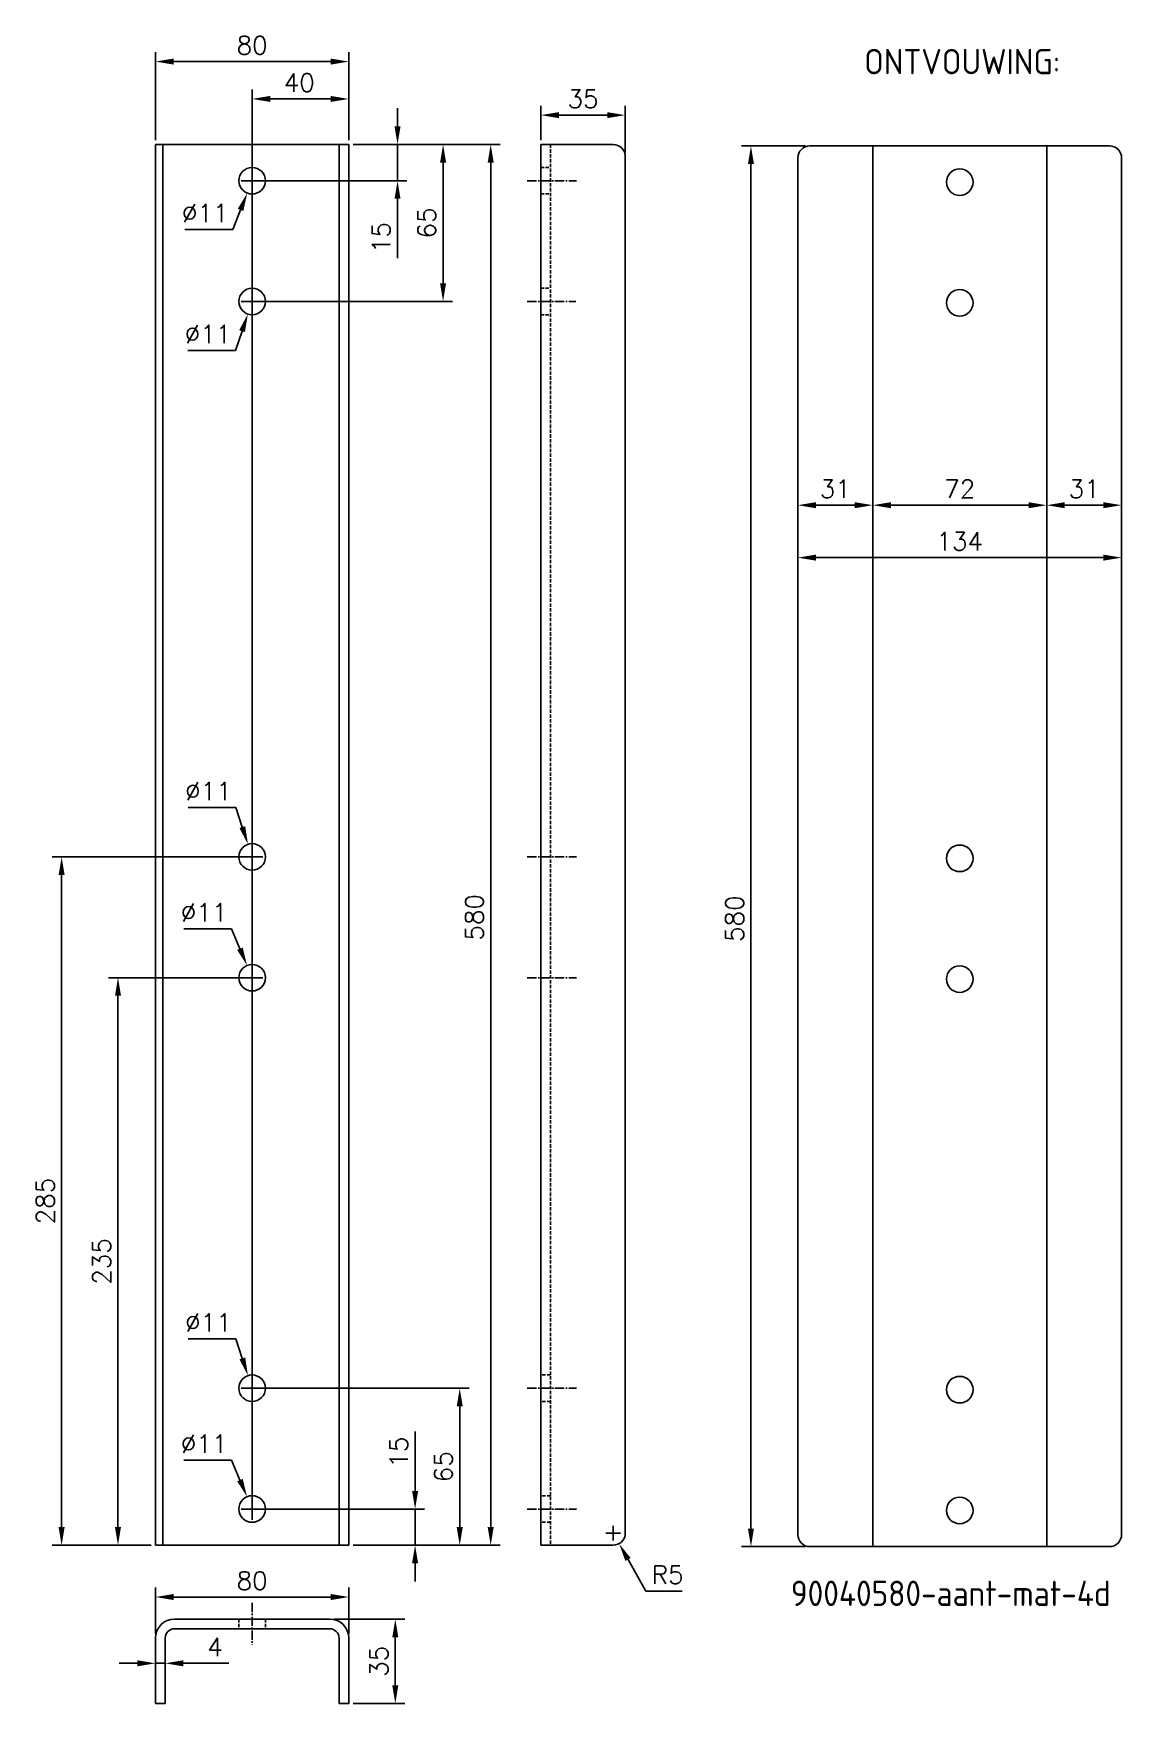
# Model space of a CAD drawing. Extents: x 4043 to 4494, y 794 to 1485.
import ezdxf

# ---------------------------------------------------------------- set-up
doc = ezdxf.new("R2010")
doc.units = 0
doc.header["$LTSCALE"] = 0.2
doc.linetypes.add('Aslijn', pattern=[28.575, 19.05, -3.175, 3.175, -3.175])
doc.linetypes.add('Streeplijn', pattern=[10, 7, -3])
doc.layers.get('DEFPOINTS').update_dxf_attribs({"linetype": 'CONTINUOUS'})
for name, color, linetype in [('50VOL', 13, 'CONTINUOUS'), ('70VOL', 5, 'CONTINUOUS'), ('7A', 4, 'Aslijn'), ('AM_3', 6, 'Streeplijn'), ('BRANDLIJN', 93, 'CONTINUOUS')]:
    doc.layers.add(name, color=color, linetype=linetype)
doc.styles.add('ROMANS', font='romans.shx')
doc.styles.get("Standard").update_dxf_attribs({"font": 'isocp.shx'})
doc.dimstyles.new('1_OP_03$0', dxfattribs={"dimscale": 3, "dimtxt": 2.5, "dimasz": 2.5, "dimexe": 1.3, "dimexo": 0.6, "dimgap": 1, "dimtad": 1, "dimdec": 1, "dimdsep": 46, "dimtxsty": 'ROMANS', "dimcen": -1.5, "dimclrd": 150, "dimclre": 150, "dimclrt": 5, "dimadec": 0, "dimazin": 0, "dimtfac": 1, "dimtdec": 1, "dimtmove": 0, "dimatfit": 3, "dimfxl": 0, "dimtolj": 1, "dimtzin": 0, "dimarcsym": 0})
doc.dimstyles.new('1_OP_03$3', dxfattribs={"dimscale": 3, "dimtxt": 2.5, "dimasz": 2.5, "dimexe": 1.3, "dimexo": 0.6, "dimgap": 1, "dimtad": 1, "dimtoh": 1, "dimdec": 1, "dimdsep": 46, "dimtxsty": 'ROMANS', "dimcen": -1.5, "dimclrd": 150, "dimclre": 150, "dimclrt": 5, "dimadec": 0, "dimazin": 0, "dimtfac": 1, "dimtdec": 1, "dimtofl": 0, "dimtmove": 0, "dimatfit": 0, "dimfxl": 0, "dimtolj": 1, "dimtzin": 0, "dimarcsym": 0})
doc.dimstyles.new('1_OP_03$4', dxfattribs={"dimscale": 3, "dimtxt": 2.5, "dimasz": 2.5, "dimexe": 1.3, "dimexo": 0.6, "dimgap": 1, "dimtad": 1, "dimtoh": 1, "dimdec": 1, "dimdsep": 46, "dimtxsty": 'ROMANS', "dimcen": 1, "dimclrd": 150, "dimclre": 150, "dimclrt": 5, "dimadec": 0, "dimazin": 0, "dimtfac": 1, "dimtdec": 1, "dimtofl": 0, "dimtmove": 0, "dimatfit": 3, "dimfxl": 0, "dimtolj": 1, "dimtzin": 0, "dimarcsym": 0})

# ---------------------------------------------------------------- blocks, each defined once
blk = doc.blocks.new('*D1')
at = {"layer": '70VOL', "color": 150, "lineweight": -2}
for p, q in [((4167.92, 828.86), (4197.19, 828.86)), ((4193.29, 801.36), (4193.29, 821.36)), ((4175.82, 793.86), (4197.19, 793.86))]:
    blk.add_line(p, q, dxfattribs=at)
at = {"layer": '70VOL', "color": 150}
for points in [[(4192.04, 821.36), (4194.54, 821.36), (4193.29, 828.86)], [(4192.04, 801.36), (4194.54, 801.36), (4193.29, 793.86)]]:
    blk.add_solid(points, dxfattribs=at)
at = {"layer": 'DEFPOINTS', "color": 0}
for p in [(4166.12, 828.86), (4193.29, 828.86), (4174.02, 793.86)]:
    blk.add_point(p, dxfattribs=at)
at = {"layer": '70VOL', "color": 5, "insert": (4186.54, 811.36), "char_height": 7.5, "attachment_point": 5, "rotation": 90, "style": 'ROMANS'}
blk.add_mtext('\\A1;35', dxfattribs=at)
blk = doc.blocks.new('*D2')
at = {"layer": '70VOL', "color": 150, "lineweight": -2}
for p, q in [((4094.02, 822.76), (4094.02, 841.88)), ((4166.52, 837.98), (4101.52, 837.98)), ((4174.02, 822.76), (4174.02, 841.88))]:
    blk.add_line(p, q, dxfattribs=at)
at = {"layer": '70VOL', "color": 150}
for points in [[(4101.52, 839.23), (4101.52, 836.73), (4094.02, 837.98)], [(4166.52, 839.23), (4166.52, 836.73), (4174.02, 837.98)]]:
    blk.add_solid(points, dxfattribs=at)
at = {"layer": 'DEFPOINTS', "color": 0}
for p in [(4094.02, 837.98), (4094.02, 820.96), (4174.02, 820.96)]:
    blk.add_point(p, dxfattribs=at)
at = {"layer": '70VOL', "color": 5, "insert": (4134.02, 844.73), "char_height": 7.5, "attachment_point": 5, "style": 'ROMANS'}
blk.add_mtext('\\A1;80', dxfattribs=at)
blk = doc.blocks.new('*D3')
at = {"layer": '70VOL', "color": 150, "lineweight": -2}
for p, q in [((4201.48, 881.93), (4201.48, 906.51)), ((4135.82, 874.43), (4205.38, 874.43)), ((4201.48, 859.43), (4201.48, 874.43)), ((4175.82, 859.43), (4205.38, 859.43)), ((4201.48, 851.93), (4201.48, 844.43))]:
    blk.add_line(p, q, dxfattribs=at)
at = {"layer": '70VOL', "color": 150}
for points in [[(4200.23, 881.93), (4202.73, 881.93), (4201.48, 874.43)], [(4200.23, 851.93), (4202.73, 851.93), (4201.48, 859.43)]]:
    blk.add_solid(points, dxfattribs=at)
at = {"layer": 'DEFPOINTS', "color": 0}
for p in [(4134.02, 874.43), (4201.48, 874.43), (4174.02, 859.43)]:
    blk.add_point(p, dxfattribs=at)
at = {"layer": '70VOL', "color": 5, "insert": (4194.73, 897.97), "char_height": 7.5, "attachment_point": 5, "rotation": 90, "style": 'ROMANS'}
blk.add_mtext('\\A1;15', dxfattribs=at)
blk = doc.blocks.new('*D4')
at = {"layer": '70VOL', "color": 150, "lineweight": -2}
for p, q in [((4135.82, 924.43), (4223.86, 924.43)), ((4219.96, 866.93), (4219.96, 916.93)), ((4175.82, 859.43), (4223.86, 859.43))]:
    blk.add_line(p, q, dxfattribs=at)
at = {"layer": '70VOL', "color": 150}
for points in [[(4218.71, 916.93), (4221.21, 916.93), (4219.96, 924.43)], [(4218.71, 866.93), (4221.21, 866.93), (4219.96, 859.43)]]:
    blk.add_solid(points, dxfattribs=at)
at = {"layer": 'DEFPOINTS', "color": 0}
for p in [(4134.02, 924.43), (4219.96, 924.43), (4174.02, 859.43)]:
    blk.add_point(p, dxfattribs=at)
at = {"layer": '70VOL', "color": 5, "insert": (4213.21, 891.93), "char_height": 7.5, "attachment_point": 5, "rotation": 90, "style": 'ROMANS'}
blk.add_mtext('\\A1;65', dxfattribs=at)
blk = doc.blocks.new('*D5')
at = {"layer": '70VOL', "color": 150, "lineweight": -2}
for p, q in [((4194.21, 1446.93), (4194.21, 1454.43)), ((4175.82, 1439.43), (4198.11, 1439.43)), ((4194.21, 1439.43), (4194.21, 1424.43)), ((4135.82, 1424.43), (4198.11, 1424.43)), ((4194.21, 1416.93), (4194.21, 1392.36))]:
    blk.add_line(p, q, dxfattribs=at)
at = {"layer": '70VOL', "color": 150}
for points in [[(4192.96, 1446.93), (4195.46, 1446.93), (4194.21, 1439.43)], [(4192.96, 1416.93), (4195.46, 1416.93), (4194.21, 1424.43)]]:
    blk.add_solid(points, dxfattribs=at)
at = {"layer": 'DEFPOINTS', "color": 0}
for p in [(4174.02, 1439.43), (4134.02, 1424.43), (4194.21, 1424.43)]:
    blk.add_point(p, dxfattribs=at)
at = {"layer": '70VOL', "color": 5, "insert": (4187.46, 1400.9), "char_height": 7.5, "attachment_point": 5, "rotation": 90, "style": 'ROMANS'}
blk.add_mtext('\\A1;15', dxfattribs=at)
blk = doc.blocks.new('*D6')
at = {"layer": '70VOL', "color": 150, "lineweight": -2}
for p, q in [((4175.82, 1439.43), (4216.96, 1439.43)), ((4213.06, 1431.93), (4213.06, 1381.93)), ((4135.82, 1374.43), (4216.96, 1374.43))]:
    blk.add_line(p, q, dxfattribs=at)
at = {"layer": '70VOL', "color": 150}
for points in [[(4211.81, 1431.93), (4214.31, 1431.93), (4213.06, 1439.43)], [(4211.81, 1381.93), (4214.31, 1381.93), (4213.06, 1374.43)]]:
    blk.add_solid(points, dxfattribs=at)
at = {"layer": 'DEFPOINTS', "color": 0}
for p in [(4174.02, 1439.43), (4134.02, 1374.43), (4213.06, 1374.43)]:
    blk.add_point(p, dxfattribs=at)
at = {"layer": '70VOL', "color": 5, "insert": (4206.31, 1406.93), "char_height": 7.5, "attachment_point": 5, "rotation": 90, "style": 'ROMANS'}
blk.add_mtext('\\A1;65', dxfattribs=at)
blk = doc.blocks.new('*D7')
at = {"layer": '70VOL', "color": 150, "lineweight": -2}
for p, q in [((4134.02, 876.23), (4134.02, 1462.19)), ((4174.02, 1441.23), (4174.02, 1462.19)), ((4166.52, 1458.29), (4141.52, 1458.29))]:
    blk.add_line(p, q, dxfattribs=at)
at = {"layer": '70VOL', "color": 150}
for points in [[(4141.52, 1459.54), (4141.52, 1457.04), (4134.02, 1458.29)], [(4166.52, 1459.54), (4166.52, 1457.04), (4174.02, 1458.29)]]:
    blk.add_solid(points, dxfattribs=at)
at = {"layer": 'DEFPOINTS', "color": 0}
for p in [(4134.02, 1458.29), (4174.02, 1439.43), (4134.02, 874.43)]:
    blk.add_point(p, dxfattribs=at)
at = {"layer": '70VOL', "color": 5, "insert": (4153.52, 1465.04), "char_height": 7.5, "attachment_point": 5, "style": 'ROMANS'}
blk.add_mtext('\\A1;40', dxfattribs=at)
blk = doc.blocks.new('*D8')
at = {"layer": '70VOL', "color": 150, "lineweight": -2}
for p, q in [((4094.02, 1441.23), (4094.02, 1477.65)), ((4166.52, 1473.75), (4101.52, 1473.75)), ((4174.02, 1441.23), (4174.02, 1477.65))]:
    blk.add_line(p, q, dxfattribs=at)
at = {"layer": '70VOL', "color": 150}
for points in [[(4101.52, 1475), (4101.52, 1472.5), (4094.02, 1473.75)], [(4166.52, 1475), (4166.52, 1472.5), (4174.02, 1473.75)]]:
    blk.add_solid(points, dxfattribs=at)
at = {"layer": 'DEFPOINTS', "color": 0}
for p in [(4094.02, 1473.75), (4094.02, 1439.43), (4174.02, 1439.43)]:
    blk.add_point(p, dxfattribs=at)
at = {"layer": '70VOL', "color": 5, "insert": (4134.02, 1480.5), "char_height": 7.5, "attachment_point": 5, "style": 'ROMANS'}
blk.add_mtext('\\A1;80', dxfattribs=at)
blk = doc.blocks.new('*D9')
at = {"layer": '70VOL', "color": 150, "lineweight": -2}
for p, q in [((4134.02, 1419.93), (4134.02, 1428.93)), ((4129.52, 1424.43), (4138.52, 1424.43)), ((4129.22, 1412.35), (4125.99, 1404.22)), ((4125.99, 1404.22), (4106.21, 1404.22))]:
    blk.add_line(p, q, dxfattribs=at)
at = {"layer": '70VOL', "color": 150}
blk.add_solid([(4128.06, 1412.81), (4130.38, 1411.89), (4131.99, 1419.32)], dxfattribs=at)
at = {"layer": 'DEFPOINTS', "color": 0}
for p in [(4136.04, 1429.55), (4131.99, 1419.32)]:
    blk.add_point(p, dxfattribs=at)
at = {"layer": '70VOL', "color": 5, "insert": (4114.6, 1410.97), "char_height": 7.5, "attachment_point": 5, "style": 'ROMANS'}
blk.add_mtext('\\A1;∅11', dxfattribs=at)
blk = doc.blocks.new('*D10')
at = {"layer": '70VOL', "color": 150, "lineweight": -2}
for p, q in [((4134.02, 1369.93), (4134.02, 1378.93)), ((4129.52, 1374.43), (4138.52, 1374.43)), ((4129.85, 1362.12), (4127.15, 1354.15)), ((4127.15, 1354.15), (4107.37, 1354.15))]:
    blk.add_line(p, q, dxfattribs=at)
at = {"layer": '70VOL', "color": 150}
blk.add_solid([(4128.66, 1362.52), (4131.03, 1361.72), (4132.25, 1369.22)], dxfattribs=at)
at = {"layer": 'DEFPOINTS', "color": 0}
for p in [(4135.78, 1379.64), (4132.25, 1369.22)]:
    blk.add_point(p, dxfattribs=at)
at = {"layer": '70VOL', "color": 5, "insert": (4115.76, 1360.9), "char_height": 7.5, "attachment_point": 5, "style": 'ROMANS'}
blk.add_mtext('\\A1;∅11', dxfattribs=at)
blk = doc.blocks.new('*D11')
at = {"layer": '70VOL', "color": 150, "lineweight": -2}
for p, q in [((4127.3, 944.88), (4107.51, 944.88)), ((4129.96, 936.78), (4127.3, 944.88)), ((4134.02, 919.93), (4134.02, 928.93)), ((4129.52, 924.43), (4138.52, 924.43))]:
    blk.add_line(p, q, dxfattribs=at)
at = {"layer": '70VOL', "color": 150}
blk.add_solid([(4131.15, 937.17), (4128.77, 936.39), (4132.3, 929.66)], dxfattribs=at)
at = {"layer": 'DEFPOINTS', "color": 0}
for p in [(4132.3, 929.66), (4135.73, 919.21)]:
    blk.add_point(p, dxfattribs=at)
at = {"layer": '70VOL', "color": 5, "insert": (4115.91, 951.63), "char_height": 7.5, "attachment_point": 5, "style": 'ROMANS'}
blk.add_mtext('\\A1;∅11', dxfattribs=at)
blk = doc.blocks.new('*D12')
at = {"layer": '70VOL', "color": 150, "lineweight": -2}
for p, q in [((4125.54, 894.65), (4105.75, 894.65)), ((4128.99, 886.42), (4125.54, 894.65)), ((4134.02, 869.93), (4134.02, 878.93)), ((4129.52, 874.43), (4138.52, 874.43))]:
    blk.add_line(p, q, dxfattribs=at)
at = {"layer": '70VOL', "color": 150}
blk.add_solid([(4130.14, 886.91), (4127.83, 885.94), (4131.89, 879.51)], dxfattribs=at)
at = {"layer": 'DEFPOINTS', "color": 0}
for p in [(4131.89, 879.51), (4136.14, 869.36)]:
    blk.add_point(p, dxfattribs=at)
at = {"layer": '70VOL', "color": 5, "insert": (4114.14, 901.4), "char_height": 7.5, "attachment_point": 5, "style": 'ROMANS'}
blk.add_mtext('\\A1;∅11', dxfattribs=at)
blk = doc.blocks.new('*D13')
at = {"layer": '70VOL', "color": 150, "lineweight": -2}
for p, q in [((4175.82, 1439.43), (4236.68, 1439.43)), ((4232.78, 1431.93), (4232.78, 866.93)), ((4175.82, 859.43), (4236.68, 859.43))]:
    blk.add_line(p, q, dxfattribs=at)
at = {"layer": '70VOL', "color": 150}
for points in [[(4231.53, 1431.93), (4234.03, 1431.93), (4232.78, 1439.43)], [(4231.53, 866.93), (4234.03, 866.93), (4232.78, 859.43)]]:
    blk.add_solid(points, dxfattribs=at)
at = {"layer": 'DEFPOINTS', "color": 0}
for p in [(4174.02, 1439.43), (4174.02, 859.43), (4232.78, 859.43)]:
    blk.add_point(p, dxfattribs=at)
at = {"layer": '70VOL', "color": 5, "insert": (4226.03, 1119.43), "char_height": 7.5, "attachment_point": 5, "rotation": 90, "style": 'ROMANS'}
blk.add_mtext('\\A1;580', dxfattribs=at)
blk = doc.blocks.new('*D14')
at = {"layer": '70VOL', "color": 150, "lineweight": -2}
for p, q in [((4283.5, 861.43), (4283.5, 867.43)), ((4280.5, 864.43), (4286.5, 864.43)), ((4296.97, 840.46), (4289.62, 853.54)), ((4312.11, 840.46), (4296.97, 840.46))]:
    blk.add_line(p, q, dxfattribs=at)
at = {"layer": '70VOL', "color": 150}
blk.add_solid([(4290.71, 854.15), (4288.53, 852.92), (4285.95, 860.07)], dxfattribs=at)
at = {"layer": 'DEFPOINTS', "color": 0}
for p in [(4283.5, 864.43), (4285.95, 860.07)]:
    blk.add_point(p, dxfattribs=at)
at = {"layer": '70VOL', "color": 5, "insert": (4306.04, 847.21), "char_height": 7.5, "attachment_point": 5, "style": 'ROMANS'}
blk.add_mtext('\\A1;R5', dxfattribs=at)
blk = doc.blocks.new('*D15')
at = {"layer": '70VOL', "color": 150, "lineweight": -2}
for p, q in [((4086.52, 810.55), (4079.02, 810.55)), ((4094.02, 795.66), (4094.02, 814.45)), ((4094.02, 810.55), (4098.02, 810.55)), ((4098.02, 795.66), (4098.02, 814.45)), ((4105.52, 810.55), (4124.37, 810.55))]:
    blk.add_line(p, q, dxfattribs=at)
at = {"layer": '70VOL', "color": 150}
for points in [[(4086.52, 811.8), (4086.52, 809.3), (4094.02, 810.55)], [(4105.52, 811.8), (4105.52, 809.3), (4098.02, 810.55)]]:
    blk.add_solid(points, dxfattribs=at)
at = {"layer": 'DEFPOINTS', "color": 0}
for p in [(4098.02, 810.55), (4094.02, 793.86), (4098.02, 793.86)]:
    blk.add_point(p, dxfattribs=at)
at = {"layer": '70VOL', "color": 5, "insert": (4118.69, 817.3), "char_height": 7.5, "attachment_point": 5, "style": 'ROMANS'}
blk.add_mtext('\\A1;4', dxfattribs=at)
blk = doc.blocks.new('*D16')
at = {"layer": '70VOL', "color": 150, "lineweight": -2}
for p, q in [((4359.94, 1307.58), (4359.94, 1286.17)), ((4390.94, 1312.58), (4390.94, 1286.17)), ((4367.44, 1290.07), (4383.44, 1290.07))]:
    blk.add_line(p, q, dxfattribs=at)
at = {"layer": '70VOL', "color": 150}
for points in [[(4367.44, 1291.32), (4367.44, 1288.82), (4359.94, 1290.07)], [(4383.44, 1291.32), (4383.44, 1288.82), (4390.94, 1290.07)]]:
    blk.add_solid(points, dxfattribs=at)
at = {"layer": 'DEFPOINTS', "color": 0}
for p in [(4390.94, 1314.38), (4359.94, 1309.38), (4390.94, 1290.07)]:
    blk.add_point(p, dxfattribs=at)
at = {"layer": '70VOL', "color": 5, "insert": (4375.44, 1296.82), "char_height": 7.5, "attachment_point": 5, "style": 'ROMANS'}
blk.add_mtext('\\A1;31', dxfattribs=at)
blk = doc.blocks.new('*D17')
at = {"layer": '70VOL', "color": 150, "lineweight": -2}
for p, q in [((4462.94, 1312.58), (4462.94, 1286.17)), ((4493.95, 1307.58), (4493.95, 1286.17)), ((4470.44, 1290.07), (4486.45, 1290.07))]:
    blk.add_line(p, q, dxfattribs=at)
at = {"layer": '70VOL', "color": 150}
for points in [[(4470.44, 1291.32), (4470.44, 1288.82), (4462.94, 1290.07)], [(4486.45, 1291.32), (4486.45, 1288.82), (4493.95, 1290.07)]]:
    blk.add_solid(points, dxfattribs=at)
at = {"layer": 'DEFPOINTS', "color": 0}
for p in [(4462.94, 1314.38), (4493.95, 1309.38), (4493.95, 1290.07)]:
    blk.add_point(p, dxfattribs=at)
at = {"layer": '70VOL', "color": 5, "insert": (4478.44, 1296.82), "char_height": 7.5, "attachment_point": 5, "style": 'ROMANS'}
blk.add_mtext('\\A1;31', dxfattribs=at)
blk = doc.blocks.new('*D18')
at = {"layer": '70VOL', "color": 150, "lineweight": -2}
for p, q in [((4359.94, 1307.58), (4359.94, 1264.46)), ((4493.95, 1307.58), (4493.95, 1264.46)), ((4367.44, 1268.36), (4486.45, 1268.36))]:
    blk.add_line(p, q, dxfattribs=at)
at = {"layer": '70VOL', "color": 150}
for points in [[(4367.44, 1269.61), (4367.44, 1267.11), (4359.94, 1268.36)], [(4486.45, 1269.61), (4486.45, 1267.11), (4493.95, 1268.36)]]:
    blk.add_solid(points, dxfattribs=at)
at = {"layer": 'DEFPOINTS', "color": 0}
for p in [(4359.94, 1309.38), (4493.95, 1309.38), (4493.95, 1268.36)]:
    blk.add_point(p, dxfattribs=at)
at = {"layer": '70VOL', "color": 5, "insert": (4426.94, 1275.11), "char_height": 7.5, "attachment_point": 5, "style": 'ROMANS'}
blk.add_mtext('\\A1;134', dxfattribs=at)
blk = doc.blocks.new('*D19')
at = {"layer": '70VOL', "color": 150, "lineweight": -2}
for p, q in [((4363.14, 1438.85), (4336.61, 1438.85)), ((4340.51, 1431.35), (4340.51, 866.35)), ((4363.14, 858.85), (4336.61, 858.85))]:
    blk.add_line(p, q, dxfattribs=at)
at = {"layer": '70VOL', "color": 150}
for points in [[(4339.26, 1431.35), (4341.76, 1431.35), (4340.51, 1438.85)], [(4339.26, 866.35), (4341.76, 866.35), (4340.51, 858.85)]]:
    blk.add_solid(points, dxfattribs=at)
at = {"layer": 'DEFPOINTS', "color": 0}
for p in [(4364.94, 1438.85), (4340.51, 858.85), (4364.94, 858.85)]:
    blk.add_point(p, dxfattribs=at)
at = {"layer": '70VOL', "color": 5, "insert": (4333.76, 1118.85), "char_height": 7.5, "attachment_point": 5, "rotation": 90, "style": 'ROMANS'}
blk.add_mtext('\\A1;580', dxfattribs=at)
blk = doc.blocks.new('*D20')
at = {"layer": '70VOL', "color": 150, "lineweight": -2}
for p, q in [((4127.3, 1164.88), (4107.51, 1164.88)), ((4129.96, 1156.78), (4127.3, 1164.88)), ((4134.02, 1139.93), (4134.02, 1148.93)), ((4129.52, 1144.43), (4138.52, 1144.43))]:
    blk.add_line(p, q, dxfattribs=at)
at = {"layer": '70VOL', "color": 150}
blk.add_solid([(4131.15, 1157.17), (4128.77, 1156.39), (4132.3, 1149.66)], dxfattribs=at)
at = {"layer": 'DEFPOINTS', "color": 0}
for p in [(4132.3, 1149.66), (4135.73, 1139.21)]:
    blk.add_point(p, dxfattribs=at)
at = {"layer": '70VOL', "color": 5, "insert": (4115.91, 1171.63), "char_height": 7.5, "attachment_point": 5, "style": 'ROMANS'}
blk.add_mtext('\\A1;∅11', dxfattribs=at)
blk = doc.blocks.new('*D21')
at = {"layer": '70VOL', "color": 150, "lineweight": -2}
for p, q in [((4125.54, 1114.65), (4105.75, 1114.65)), ((4128.99, 1106.42), (4125.54, 1114.65)), ((4129.52, 1094.43), (4138.52, 1094.43)), ((4134.02, 1089.93), (4134.02, 1098.93))]:
    blk.add_line(p, q, dxfattribs=at)
at = {"layer": '70VOL', "color": 150}
blk.add_solid([(4130.14, 1106.91), (4127.83, 1105.94), (4131.89, 1099.51)], dxfattribs=at)
at = {"layer": 'DEFPOINTS', "color": 0}
for p in [(4131.89, 1099.51), (4136.14, 1089.36)]:
    blk.add_point(p, dxfattribs=at)
at = {"layer": '70VOL', "color": 5, "insert": (4114.14, 1121.4), "char_height": 7.5, "attachment_point": 5, "style": 'ROMANS'}
blk.add_mtext('\\A1;∅11', dxfattribs=at)
blk = doc.blocks.new('*D22')
at = {"layer": '70VOL', "color": 150, "lineweight": -2}
for p, q in [((4132.22, 1094.43), (4074.59, 1094.43)), ((4078.49, 866.93), (4078.49, 1086.93)), ((4092.22, 859.43), (4074.59, 859.43))]:
    blk.add_line(p, q, dxfattribs=at)
at = {"layer": '70VOL', "color": 150}
for points in [[(4077.24, 1086.93), (4079.74, 1086.93), (4078.49, 1094.43)], [(4077.24, 866.93), (4079.74, 866.93), (4078.49, 859.43)]]:
    blk.add_solid(points, dxfattribs=at)
at = {"layer": 'DEFPOINTS', "color": 0}
for p in [(4078.49, 1094.43), (4134.02, 1094.43), (4094.02, 859.43)]:
    blk.add_point(p, dxfattribs=at)
at = {"layer": '70VOL', "color": 5, "insert": (4071.74, 976.93), "char_height": 7.5, "attachment_point": 5, "rotation": 90, "style": 'ROMANS'}
blk.add_mtext('\\A1;235', dxfattribs=at)
blk = doc.blocks.new('*D23')
at = {"layer": '70VOL', "color": 150, "lineweight": -2}
for p, q in [((4132.22, 1144.43), (4051.25, 1144.43)), ((4055.15, 866.93), (4055.15, 1136.93)), ((4092.22, 859.43), (4051.25, 859.43))]:
    blk.add_line(p, q, dxfattribs=at)
at = {"layer": '70VOL', "color": 150}
for points in [[(4053.9, 1136.93), (4056.4, 1136.93), (4055.15, 1144.43)], [(4053.9, 866.93), (4056.4, 866.93), (4055.15, 859.43)]]:
    blk.add_solid(points, dxfattribs=at)
at = {"layer": 'DEFPOINTS', "color": 0}
for p in [(4055.15, 1144.43), (4134.02, 1144.43), (4094.02, 859.43)]:
    blk.add_point(p, dxfattribs=at)
at = {"layer": '70VOL', "color": 5, "insert": (4048.4, 1001.93), "char_height": 7.5, "attachment_point": 5, "rotation": 90, "style": 'ROMANS'}
blk.add_mtext('\\A1;285', dxfattribs=at)
blk = doc.blocks.new('*D24')
at = {"layer": '70VOL', "color": 150, "lineweight": -2}
for p, q in [((4390.94, 1312.58), (4390.94, 1286.17)), ((4462.94, 1312.58), (4462.94, 1286.17)), ((4398.44, 1290.07), (4455.44, 1290.07))]:
    blk.add_line(p, q, dxfattribs=at)
at = {"layer": '70VOL', "color": 150}
for points in [[(4398.44, 1291.32), (4398.44, 1288.82), (4390.94, 1290.07)], [(4455.44, 1291.32), (4455.44, 1288.82), (4462.94, 1290.07)]]:
    blk.add_solid(points, dxfattribs=at)
at = {"layer": 'DEFPOINTS', "color": 0}
for p in [(4390.94, 1314.38), (4462.94, 1314.38), (4462.94, 1290.07)]:
    blk.add_point(p, dxfattribs=at)
at = {"layer": '70VOL', "color": 5, "insert": (4426.94, 1296.82), "char_height": 7.5, "attachment_point": 5, "style": 'ROMANS'}
blk.add_mtext('\\A1;72', dxfattribs=at)
blk = doc.blocks.new('*D27')
at = {"layer": '70VOL', "color": 150, "lineweight": -2}
for p, q in [((4253.5, 1441.23), (4253.5, 1455.48)), ((4288.5, 1436.23), (4288.5, 1455.48)), ((4261, 1451.58), (4281, 1451.58))]:
    blk.add_line(p, q, dxfattribs=at)
at = {"layer": '70VOL', "color": 150}
for points in [[(4261, 1452.83), (4261, 1450.33), (4253.5, 1451.58)], [(4281, 1452.83), (4281, 1450.33), (4288.5, 1451.58)]]:
    blk.add_solid(points, dxfattribs=at)
at = {"layer": 'DEFPOINTS', "color": 0}
for p in [(4288.5, 1451.58), (4253.5, 1439.43), (4288.5, 1434.43)]:
    blk.add_point(p, dxfattribs=at)
at = {"layer": '70VOL', "color": 5, "insert": (4271, 1458.33), "char_height": 7.5, "attachment_point": 5, "style": 'ROMANS'}
blk.add_mtext('\\A1;35', dxfattribs=at)

msp = doc.modelspace()

# ---------------------------------------------------------------- linework, layer by layer
at = {"layer": '50VOL'}
for p, q in [((4094.02, 1439.43), (4174.02, 1439.43)), ((4094.02, 1439.43), (4094.02, 859.43)), ((4097.02, 1439.43), (4097.02, 859.43)), ((4170.02, 859.43), (4170.02, 1439.43)), ((4174.02, 859.43), (4174.02, 1439.43)), ((4257.5, 1439.43), (4253.5, 1439.43)), ((4253.5, 859.43), (4253.5, 1439.43)), ((4257.5, 1439.43), (4283.5, 1439.43)), ((4364.94, 1438.85), (4488.95, 1438.85)), ((4390.94, 1438.85), (4390.94, 858.85)), ((4462.94, 1438.85), (4462.94, 858.85)), ((4288.5, 1434.43), (4288.5, 864.43)), ((4359.94, 1433.85), (4359.94, 863.85)), ((4493.95, 863.85), (4493.95, 1433.85)), ((4174.02, 859.43), (4094.02, 859.43)), ((4257.5, 859.43), (4253.5, 859.43)), ((4283.5, 859.43), (4257.5, 859.43)), ((4364.94, 858.85), (4488.95, 858.85)), ((4166.12, 828.86), (4101.92, 828.86)), ((4101.92, 824.86), (4166.12, 824.86)), ((4094.02, 820.96), (4094.02, 798.86)), ((4098.02, 820.96), (4098.02, 798.86)), ((4170.02, 798.86), (4170.02, 820.96)), ((4174.02, 798.86), (4174.02, 820.96)), ((4094.02, 793.86), (4094.02, 798.86)), ((4098.02, 798.86), (4098.02, 793.86)), ((4170.02, 793.86), (4170.02, 798.86)), ((4174.02, 798.86), (4174.02, 793.86)), ((4094.02, 793.86), (4098.02, 793.86)), ((4170.02, 793.86), (4174.02, 793.86))]:
    msp.add_line(p, q, dxfattribs=at)
for centre in [(4134.02, 1424.43), (4426.94, 1423.85), (4134.02, 1374.43), (4426.94, 1373.85), (4134.02, 1144.43), (4426.94, 1143.85), (4134.02, 1094.43), (4426.94, 1093.85), (4134.02, 924.43), (4426.94, 923.85), (4134.02, 874.43), (4426.94, 873.85)]:
    msp.add_circle(centre, 5.5, dxfattribs=at)
for centre, radius, start, end in [((4283.5, 1434.43), 5, 0, 90), ((4364.94, 1433.85), 5, 90, 180), ((4488.95, 1433.85), 5, 0, 90), ((4283.5, 864.43), 5, 270, 0), ((4364.94, 863.85), 5, 180, 270), ((4488.95, 863.85), 5, 270, 0), ((4101.92, 820.96), 7.9, 90, 180), ((4101.92, 820.96), 3.9, 90, 180), ((4166.12, 820.96), 7.9, 0, 90), ((4166.12, 820.96), 3.9, 0, 90)]:
    msp.add_arc(centre, radius, start, end, dxfattribs=at)
at = {"layer": '7A'}
for p, q in [((4247.94, 1424.43), (4268.27, 1424.43)), ((4247.94, 1374.43), (4268.06, 1374.43)), ((4247.94, 1144.43), (4268.27, 1144.43)), ((4247.94, 1094.43), (4268.27, 1094.43)), ((4247.94, 924.43), (4268.27, 924.43)), ((4247.94, 874.43), (4268.27, 874.43)), ((4134.02, 835.55), (4134.02, 818.35))]:
    msp.add_line(p, q, dxfattribs=at)
at = {"layer": 'AM_3'}
for p, q in [((4257.5, 1439.43), (4257.5, 859.43)), ((4253.5, 1429.93), (4257.5, 1429.93)), ((4253.5, 1418.93), (4257.5, 1418.93)), ((4253.5, 1379.93), (4257.5, 1379.93)), ((4253.5, 1368.93), (4257.5, 1368.93)), ((4257.5, 929.93), (4253.5, 929.93)), ((4257.5, 918.93), (4253.5, 918.93)), ((4257.5, 879.93), (4253.5, 879.93)), ((4257.5, 868.93), (4253.5, 868.93)), ((4128.52, 828.86), (4128.52, 824.86)), ((4139.52, 828.86), (4139.52, 824.86))]:
    msp.add_line(p, q, dxfattribs=at)

# ---------------------------------------------------------------- texts
at = {"layer": '70VOL'}
msp.add_text('ONTVOUWING:', height=10.5, dxfattribs=at).set_placement((4387.4, 1468.5, 16.21))
at = {"layer": 'BRANDLIJN'}
msp.add_text('90040580-aant-mat-4d', height=10.5, dxfattribs=at).set_placement((4357.05, 834.26, 16.21))

# ---------------------------------------------------------------- dimensions: what is measured, and where the dimension line sits
at = {"layer": '70VOL'}
for base, p2, picture, middle in [((4094.02, 1473.75), (4094.02, 1439.43), '*D8', (4134.02, 1473.75)), ((4134.02, 1458.29), (4134.02, 874.43), '*D7', (4153.52, 1458.29))]:
    dim = msp.add_linear_dim(base=base, p1=(4174.02, 1439.43), p2=p2, dimstyle='1_OP_03$0', dxfattribs=at)
    dim.commit()
    dim.dimension.update_dxf_attribs({"geometry": picture, "text_midpoint": middle, "dimtype": 160})
for base, p1, p2, picture, middle in [((4288.5, 1451.58), (4253.5, 1439.43), (4288.5, 1434.43), '*D27', (4271, 1458.33)), ((4390.94, 1290.07), (4359.94, 1309.38), (4390.94, 1314.38), '*D16', (4375.44, 1296.82)), ((4462.94, 1290.07), (4390.94, 1314.38), (4462.94, 1314.38), '*D24', (4426.94, 1296.82)), ((4493.95, 1290.07), (4462.94, 1314.38), (4493.95, 1309.38), '*D17', (4478.44, 1296.82)), ((4493.95, 1268.36), (4359.94, 1309.38), (4493.95, 1309.38), '*D18', (4426.94, 1275.11)), ((4094.02, 837.98), (4174.02, 820.96), (4094.02, 820.96), '*D2', (4134.02, 844.73)), ((4098.02, 810.55), (4094.02, 793.86), (4098.02, 793.86), '*D15', (4118.69, 817.3))]:
    dim = msp.add_linear_dim(base=base, p1=p1, p2=p2, dimstyle='1_OP_03$0', dxfattribs=at)
    dim.commit()
    dim.dimension.update_dxf_attribs({"geometry": picture, "text_midpoint": middle})
for base, p1, p2, angle, picture, middle in [((4194.21, 1424.43), (4174.02, 1439.43), (4134.02, 1424.43), 270, '*D5', (4187.46, 1400.9)), ((4213.06, 1374.43), (4174.02, 1439.43), (4134.02, 1374.43), 270, '*D6', (4206.31, 1406.93)), ((4055.15, 1144.43), (4094.02, 859.43), (4134.02, 1144.43), 90, '*D23', (4048.4, 1001.93)), ((4078.49, 1094.43), (4094.02, 859.43), (4134.02, 1094.43), 90, '*D22', (4071.74, 976.93)), ((4219.96, 924.43), (4174.02, 859.43), (4134.02, 924.43), 270, '*D4', (4213.21, 891.93)), ((4201.48, 874.43), (4174.02, 859.43), (4134.02, 874.43), 270, '*D3', (4194.73, 897.97)), ((4193.29, 828.86), (4174.02, 793.86), (4166.12, 828.86), 270, '*D1', (4186.54, 811.36))]:
    dim = msp.add_linear_dim(base=base, p1=p1, p2=p2, angle=angle, dimstyle='1_OP_03$0', dxfattribs=at)
    dim.commit()
    dim.dimension.update_dxf_attribs({"geometry": picture, "text_midpoint": middle})
for base, p1, p2, angle, picture, middle in [((4232.78, 859.43), (4174.02, 1439.43), (4174.02, 859.43), 270, '*D13', (4232.78, 1119.43)), ((4340.51, 858.85), (4364.94, 1438.85), (4364.94, 858.85), 90, '*D19', (4340.51, 1118.85))]:
    dim = msp.add_linear_dim(base=base, p1=p1, p2=p2, angle=angle, dimstyle='1_OP_03$0', dxfattribs=at)
    dim.commit()
    dim.dimension.update_dxf_attribs({"geometry": picture, "text_midpoint": middle, "dimtype": 160})
for p1, p2, picture, middle in [((4136.04, 1429.55), (4131.99, 1419.32), '*D9', (4114.6, 1404.22)), ((4135.78, 1379.64), (4132.25, 1369.22), '*D10', (4115.76, 1354.15)), ((4135.73, 1139.21), (4132.3, 1149.66), '*D20', (4115.91, 1164.88)), ((4136.14, 1089.36), (4131.89, 1099.51), '*D21', (4114.14, 1114.65)), ((4135.73, 919.21), (4132.3, 929.66), '*D11', (4115.91, 944.88)), ((4136.14, 869.36), (4131.89, 879.51), '*D12', (4114.14, 894.65))]:
    dim = msp.add_diameter_dim_2p(p1=p1, p2=p2, dimstyle='1_OP_03$3', dxfattribs=at)
    dim.commit()
    dim.dimension.update_dxf_attribs({"geometry": picture, "text_midpoint": middle, "dimtype": 163})
dim = msp.add_radius_dim(center=(4283.5, 864.43), mpoint=(4285.95, 860.07), dimstyle='1_OP_03$4', dxfattribs=at)
dim.commit()
dim.dimension.update_dxf_attribs({"geometry": '*D14', "text_midpoint": (4306.04, 847.21)})

doc.saveas('drawing.dxf')
